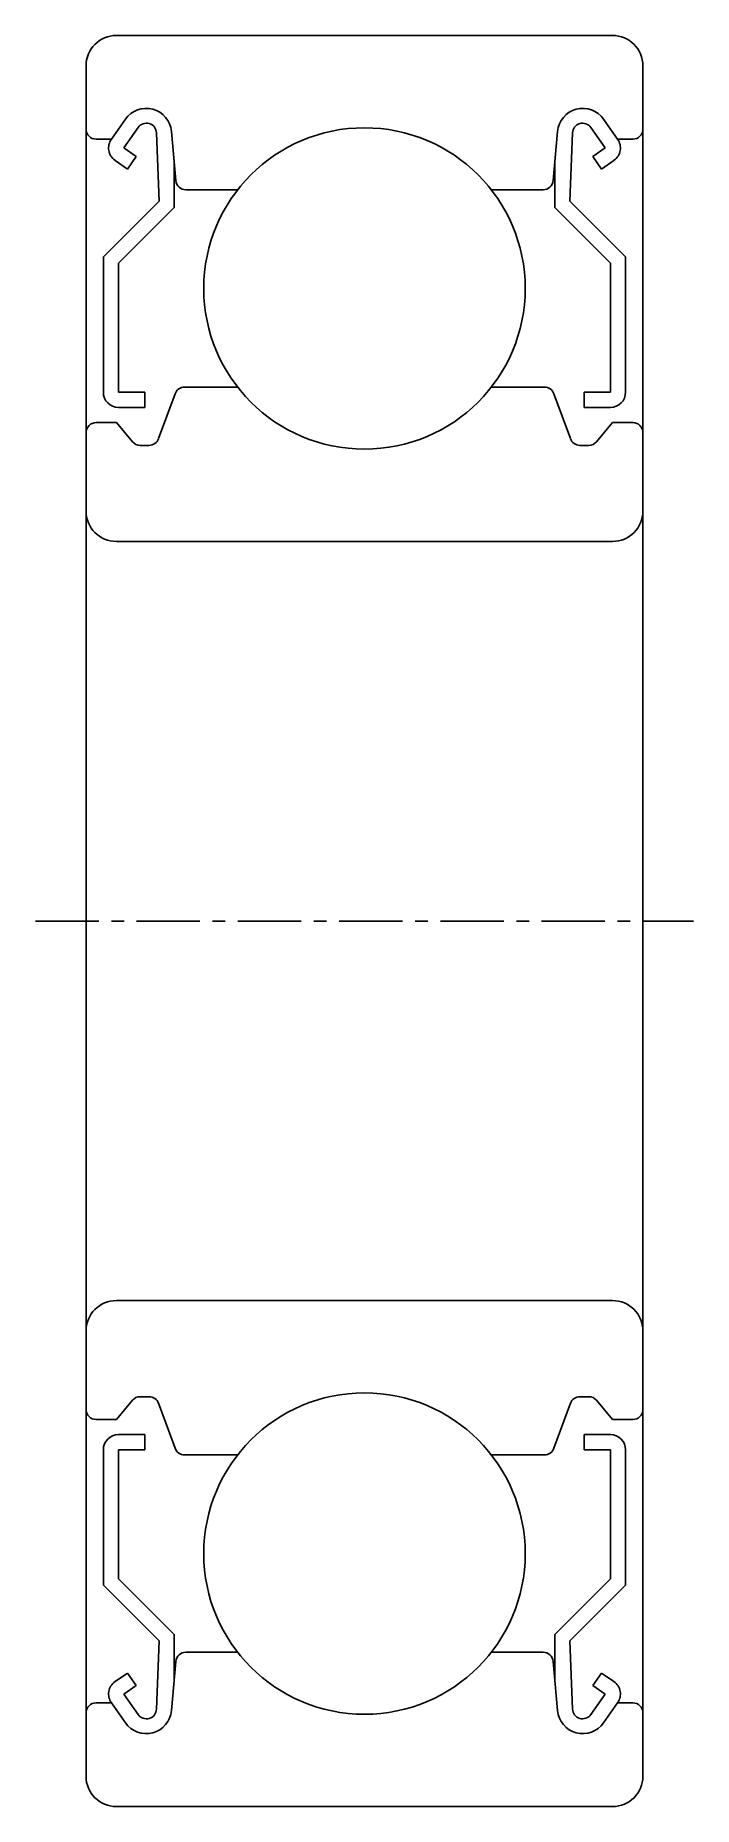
# Model space of a CAD drawing. Extents: x 80.6 to 152.8, y 69.6 to 131.4.
# Drawn here: x 139.8 to 152.8, y 96.39 to 131.39 of the extents above; entities outside this region: 2.
import ezdxf

# ---------------------------------------------------------------- set-up
doc = ezdxf.new("R2010")
doc.units = 0
doc.linetypes.add('CENTER', pattern=[2, 1.25, -0.25, 0.25, -0.25])
doc.layers.get('0').update_dxf_attribs({"linetype": 'CONTINUOUS'})
doc.layers.add('CENTER', color=1, linetype='CENTER')

msp = doc.modelspace()

# ---------------------------------------------------------------- linework, layer by layer
for p, q in [((141.399, 131.392), (151.199, 131.392)), ((140.799, 96.992), (140.799, 130.792)), ((151.799, 96.992), (151.799, 130.792)), ((141.299, 129.342), (141.578, 129.739)), ((141.545, 129.17), (141.828, 129.572)), ((151.053, 129.17), (150.771, 129.572)), ((151.3, 129.342), (151.021, 129.739)), ((140.999, 129.342), (141.299, 129.342)), ((141.79, 128.997), (141.545, 129.17)), ((142.191, 129.465), (142.241, 128.116)), ((142.485, 129.496), (142.572, 128.525)), ((150.114, 129.496), (150.027, 128.525)), ((150.408, 129.465), (150.357, 128.116)), ((150.808, 128.997), (151.053, 129.17)), ((151.599, 129.342), (151.299, 129.342)), ((141.618, 128.752), (141.373, 128.924)), ((141.618, 128.752), (141.79, 128.997)), ((142.541, 128.863), (142.541, 127.992)), ((150.057, 128.863), (150.057, 127.992)), ((150.98, 128.752), (150.808, 128.997)), ((150.98, 128.752), (151.226, 128.924)), ((142.241, 128.116), (141.141, 127.016)), ((142.771, 128.342), (143.794, 128.342)), ((149.828, 128.342), (148.805, 128.342)), ((150.357, 128.116), (151.457, 127.016)), ((142.541, 127.992), (141.441, 126.892)), ((150.057, 127.992), (151.157, 126.892)), ((141.141, 127.016), (141.141, 124.342)), ((141.441, 126.892), (141.441, 124.342)), ((151.157, 126.892), (151.157, 124.342)), ((151.457, 127.016), (151.457, 124.342)), ((141.961, 124.342), (141.441, 124.342)), ((141.961, 124.042), (141.961, 124.342)), ((142.233, 123.424), (142.557, 124.311)), ((142.745, 124.442), (143.794, 124.442)), ((149.854, 124.442), (148.805, 124.442)), ((150.366, 123.424), (150.042, 124.311)), ((150.637, 124.342), (151.157, 124.342)), ((150.637, 124.042), (150.637, 124.342)), ((141.441, 124.042), (141.961, 124.042)), ((151.157, 124.042), (150.637, 124.042)), ((140.999, 123.742), (141.399, 123.742)), ((141.399, 123.742), (141.717, 123.364)), ((151.199, 123.742), (150.882, 123.364)), ((151.599, 123.742), (151.199, 123.742)), ((141.87, 123.292), (142.045, 123.292)), ((150.729, 123.292), (150.554, 123.292)), ((141.399, 121.392), (151.199, 121.392)), ((140.799, 113.892), (140.8, 113.892)), ((141.399, 106.392), (151.199, 106.392)), ((140.799, 105.642), (140.799, 105.642)), ((141.399, 104.042), (141.717, 104.421)), ((141.87, 104.492), (142.045, 104.492)), ((142.233, 104.361), (142.557, 103.474)), ((150.366, 104.361), (150.042, 103.474)), ((150.729, 104.492), (150.554, 104.492)), ((151.199, 104.042), (150.882, 104.421)), ((140.999, 104.042), (141.399, 104.042)), ((151.599, 104.042), (151.199, 104.042)), ((141.441, 103.742), (141.961, 103.742)), ((141.961, 103.742), (141.961, 103.442)), ((150.637, 103.742), (150.637, 103.442)), ((151.157, 103.742), (150.637, 103.742)), ((141.141, 100.768), (141.141, 103.442)), ((141.441, 100.892), (141.441, 103.442)), ((141.961, 103.442), (141.441, 103.442)), ((142.745, 103.342), (143.794, 103.342)), ((149.854, 103.342), (148.805, 103.342)), ((150.637, 103.442), (151.157, 103.442)), ((151.157, 100.892), (151.157, 103.442)), ((151.457, 100.768), (151.457, 103.442)), ((142.541, 99.792), (141.441, 100.892)), ((150.057, 99.792), (151.157, 100.892)), ((142.241, 99.668), (141.141, 100.768)), ((150.357, 99.668), (151.457, 100.768)), ((142.541, 98.921), (142.541, 99.792)), ((150.057, 98.921), (150.057, 99.792)), ((142.191, 98.32), (142.241, 99.668)), ((142.771, 99.442), (143.794, 99.442)), ((149.828, 99.442), (148.805, 99.442)), ((150.408, 98.32), (150.357, 99.668)), ((142.485, 98.289), (142.572, 99.26)), ((150.114, 98.289), (150.027, 99.26)), ((141.618, 99.032), (141.373, 98.861)), ((141.79, 98.787), (141.545, 98.614)), ((141.618, 99.032), (141.79, 98.787)), ((150.98, 99.032), (150.808, 98.787)), ((150.808, 98.787), (151.053, 98.614)), ((150.98, 99.032), (151.226, 98.861)), ((140.999, 98.442), (141.299, 98.442)), ((141.299, 98.443), (141.578, 98.045)), ((141.545, 98.614), (141.828, 98.212)), ((151.053, 98.614), (150.771, 98.212)), ((151.3, 98.443), (151.021, 98.045)), ((151.599, 98.442), (151.299, 98.442)), ((141.399, 96.392), (151.199, 96.392))]:
    msp.add_line(p, q)
for centre in [(146.299, 126.392), (146.299, 101.392)]:
    msp.add_circle(centre, 3.175)
for centre, radius, start, end in [((141.399, 130.792), 0.6, 90, 180), ((151.199, 130.792), 0.6, 360, 90), ((141.987, 129.452), 0.5, 5.065, 144.9356), ((150.612, 129.452), 0.5, 35.0644, 174.935), ((140.999, 129.542), 0.2, 180, 270), ((141.991, 129.458), 0.2, 2.1312, 144.9367), ((150.608, 129.458), 0.2, 35.0633, 177.8688), ((151.599, 129.542), 0.2, 270, 0), ((141.545, 129.17), 0.3, 144.9356, 235.0377), ((151.054, 129.17), 0.3, 304.9623, 35.0644), ((142.771, 128.542), 0.2, 185.065, 270), ((149.828, 128.542), 0.2, 270, 354.935), ((141.441, 124.342), 0.3, 180, 270), ((142.745, 124.242), 0.2, 90, 159.9703), ((149.854, 124.242), 0.2, 20.0297, 90), ((151.157, 124.342), 0.3, 270, 0), ((140.999, 123.542), 0.2, 90, 180), ((151.599, 123.542), 0.2, 0, 90), ((141.87, 123.492), 0.2, 219.997, 270), ((142.045, 123.492), 0.2, 270, 339.9703), ((150.554, 123.492), 0.2, 200.0297, 270), ((150.729, 123.492), 0.2, 270, 320.003), ((141.399, 121.992), 0.6, 180, 270), ((151.199, 121.992), 0.6, 270, 360), ((141.399, 105.792), 0.6, 90, 180), ((151.199, 105.792), 0.6, 0, 90), ((141.87, 104.292), 0.2, 90, 140.003), ((142.045, 104.292), 0.2, 20.0297, 90), ((150.554, 104.292), 0.2, 90, 159.9703), ((150.729, 104.292), 0.2, 39.997, 90), ((140.999, 104.242), 0.2, 180, 270), ((151.599, 104.242), 0.2, 270, 0), ((141.441, 103.442), 0.3, 90, 180), ((151.157, 103.442), 0.3, 0, 90), ((142.745, 103.542), 0.2, 200.0297, 270), ((149.854, 103.542), 0.2, 270, 339.9703), ((142.771, 99.242), 0.2, 90, 174.935), ((149.828, 99.242), 0.2, 5.065, 90), ((141.545, 98.615), 0.3, 124.9623, 215.0644), ((151.054, 98.615), 0.3, 324.9356, 55.0377), ((140.999, 98.242), 0.2, 90, 180), ((151.599, 98.242), 0.2, 0, 90), ((141.987, 98.333), 0.5, 215.0644, 354.935), ((141.991, 98.327), 0.2, 215.0633, 357.8688), ((150.612, 98.333), 0.5, 185.065, 324.9356), ((150.608, 98.327), 0.2, 182.1312, 324.9367), ((141.399, 96.992), 0.6, 180, 270), ((151.199, 96.992), 0.6, 270, 0)]:
    msp.add_arc(centre, radius, start, end)
at = {"layer": 'CENTER', "color": 1, "linetype": 'CENTER'}
msp.add_line((139.799, 113.892), (152.799, 113.892), dxfattribs=at)

# ---------------------------------------------------------------- texts
for p in [(80.488, 77.152), (80.488, 69.652)]:
    msp.add_text('C6202ZZ', height=2).set_placement(p)

doc.saveas('drawing.dxf')
